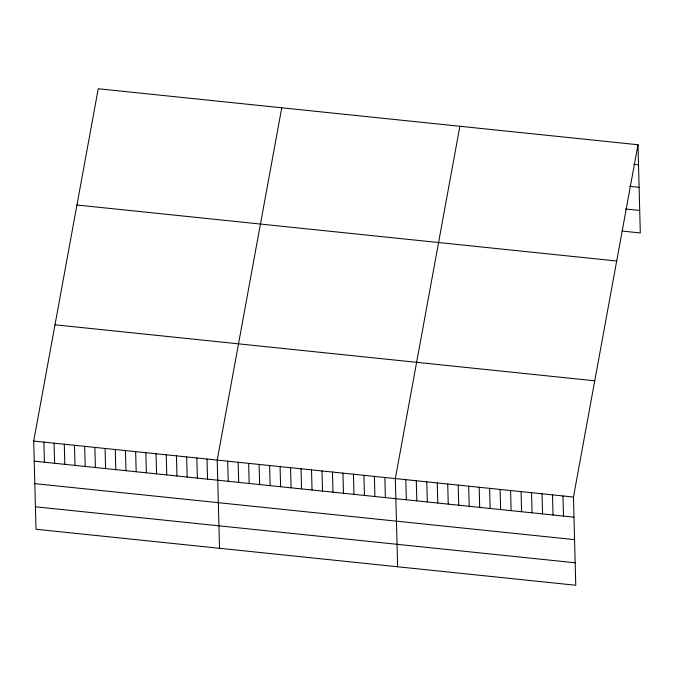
<?xml version="1.0" encoding="UTF-8"?>
<svg xmlns="http://www.w3.org/2000/svg" width="674" height="674" viewBox="0 0 674 674"><rect width="100%" height="100%" fill="white"/><g stroke="black" fill="none" stroke-linecap="round" stroke-linejoin="round"><path stroke-width="1.01" d="M637.992 144.742L573.456 497.05L575.764 585.251L36.008 529.259L33.7 441.057L98.236 88.749L637.992 144.742L640.3 232.943L622.203 231.064M281.749 107.789L217.213 460.098L219.53 548.299M459.87 126.265L395.335 478.574L397.643 566.775M633.754 164.363L638.514 164.86M629.583 186.336L639.104 187.33M625.421 208.991L639.71 210.473M76.937 205.014L616.693 261.007M54.998 324.801L594.754 380.793M33.7 441.057L573.456 497.05M34.231 461.176L573.978 517.169M34.812 483.646L574.568 539.638M35.419 506.789L575.175 562.782M562.975 495.963L563.506 516.082M552.503 494.876L553.025 514.995M542.022 493.789L542.553 513.908M531.542 492.702L532.072 512.821M521.069 491.616L521.592 511.734M510.589 490.529L511.119 510.648M500.108 489.442L500.639 509.561M489.636 488.355L490.158 508.474M479.155 487.268L479.686 507.387M468.683 486.181L469.205 506.3M458.202 485.095L458.724 505.214M447.721 484.008L448.252 504.127M437.249 482.921L437.771 503.04M426.768 481.834L427.299 501.953M416.288 480.747L416.818 500.866M405.815 479.661L406.338 499.779M384.862 477.487L385.385 497.606M374.382 476.4L374.904 496.519M363.901 475.313L364.432 495.432M353.429 474.226L353.951 494.345M342.948 473.14L343.479 493.258M332.467 472.053L332.998 492.172M321.995 470.966L322.517 491.085M311.514 469.879L312.045 489.998M301.034 468.792L301.564 488.911M290.561 467.705L291.084 487.824M280.081 466.619L280.611 486.738M269.608 465.532L270.131 485.651M259.128 464.445L259.65 484.564M248.647 463.358L249.178 483.477M238.175 462.271L238.697 482.39M227.694 461.185L228.225 481.303M207.019 459.036L207.55 479.155M196.825 457.983L197.356 478.102M186.631 456.921L187.161 477.04M176.436 455.868L176.959 475.987M166.242 454.807L166.764 474.926M156.048 453.754L156.57 473.873M145.845 452.692L146.376 472.811M135.651 451.639L136.182 471.758M125.457 450.577L125.987 470.696M115.262 449.524L115.793 469.643M105.068 448.463L105.591 468.582M94.874 447.41L95.396 467.529M84.68 446.348L85.202 466.467M74.485 445.295L75.008 465.414M64.283 444.233L64.814 464.352M54.089 443.172L54.619 463.291M43.894 442.119L44.425 462.238"/></g></svg>
